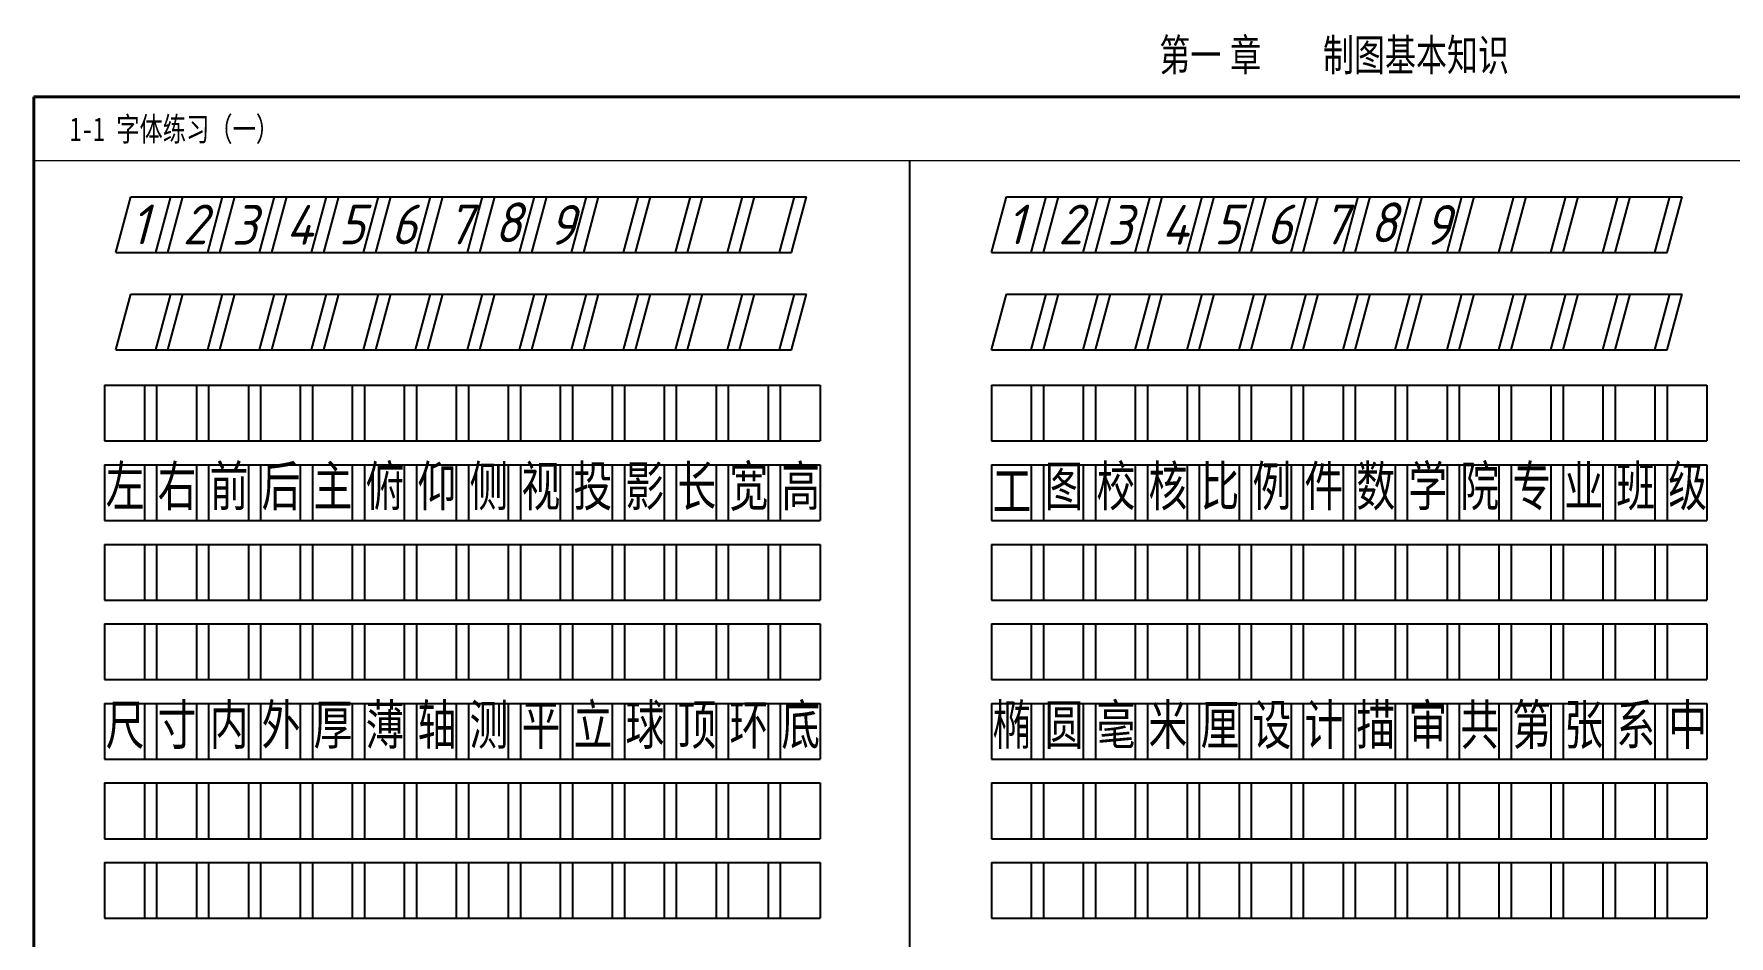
# Model space of a CAD drawing. Header units: millimetres. Extents: x 357 to 687, y 49 to 274.
# Drawn here: x 357.4 to 570.4, y 161 to 274.4 of the extents above; entities that cross this region are included whole.
import ezdxf

# ---------------------------------------------------------------- set-up
doc = ezdxf.new("R2010")
doc.units = ezdxf.units.MM
for name, color, linetype, lineweight in [('Layer1', 7, 'Continuous', 15), ('粗线', 7, 'Continuous', 40), ('细线', 7, 'Continuous', 15)]:
    doc.layers.add(name, color=color, linetype=linetype, lineweight=lineweight)
doc.styles.get("Standard").update_dxf_attribs({"font": 'SIMFANG.TTF', "width": 0.714, "height": 5})
doc.styles.add('数字', font='isoct.shx', dxfattribs={"oblique": 15, "height": 5})

msp = doc.modelspace()

# ---------------------------------------------------------------- linework, layer by layer
for p, q in [((467.38, 258.52), (467.38, 57.18)), ((367.68, 246.96), (369.56, 253.96)), ((369.56, 253.96), (454.45, 253.96)), ((372.68, 246.96), (374.56, 253.96)), ((374.21, 246.96), (376.09, 253.96)), ((379.21, 246.96), (381.09, 253.96)), ((380.74, 246.96), (382.62, 253.96)), ((385.74, 246.96), (387.62, 253.96)), ((387.27, 246.96), (389.15, 253.96)), ((392.27, 246.96), (394.15, 253.96)), ((393.8, 246.96), (395.68, 253.96)), ((398.8, 246.96), (400.68, 253.96)), ((400.33, 246.96), (402.21, 253.96)), ((405.33, 246.96), (407.21, 253.96)), ((406.86, 246.96), (408.74, 253.96)), ((411.86, 246.96), (413.74, 253.96)), ((413.39, 246.96), (415.27, 253.96)), ((418.39, 246.96), (420.27, 253.96)), ((419.92, 246.96), (421.8, 253.96)), ((424.92, 246.96), (426.8, 253.96)), ((426.45, 246.96), (428.33, 253.96)), ((431.45, 246.96), (433.33, 253.96)), ((432.98, 246.96), (434.86, 253.96)), ((437.98, 246.96), (439.86, 253.96)), ((439.51, 246.96), (441.39, 253.96)), ((444.51, 246.96), (446.39, 253.96)), ((446.04, 246.96), (447.92, 253.96)), ((451.04, 246.96), (452.92, 253.96)), ((452.57, 246.96), (454.45, 253.96)), ((477.68, 246.96), (479.56, 253.96)), ((479.56, 253.96), (564.45, 253.96)), ((482.68, 246.96), (484.56, 253.96)), ((484.21, 246.96), (486.09, 253.96)), ((489.21, 246.96), (491.09, 253.96)), ((490.74, 246.96), (492.62, 253.96)), ((495.74, 246.96), (497.62, 253.96)), ((497.27, 246.96), (499.15, 253.96)), ((502.27, 246.96), (504.15, 253.96)), ((503.8, 246.96), (505.68, 253.96)), ((508.8, 246.96), (510.68, 253.96)), ((510.33, 246.96), (512.21, 253.96)), ((515.33, 246.96), (517.21, 253.96)), ((516.86, 246.96), (518.74, 253.96)), ((521.86, 246.96), (523.74, 253.96)), ((523.39, 246.96), (525.27, 253.96)), ((528.39, 246.96), (530.27, 253.96)), ((529.92, 246.96), (531.8, 253.96)), ((534.92, 246.96), (536.8, 253.96)), ((536.45, 246.96), (538.33, 253.96)), ((541.45, 246.96), (543.33, 253.96)), ((542.98, 246.96), (544.86, 253.96)), ((547.98, 246.96), (549.86, 253.96)), ((549.51, 246.96), (551.39, 253.96)), ((554.51, 246.96), (556.39, 253.96)), ((556.04, 246.96), (557.92, 253.96)), ((561.04, 246.96), (562.92, 253.96)), ((562.57, 246.96), (564.45, 253.96)), ((367.68, 246.96), (452.57, 246.96)), ((477.68, 246.96), (562.57, 246.96)), ((367.68, 234.71), (369.56, 241.71)), ((369.56, 241.71), (454.45, 241.71)), ((372.68, 234.71), (374.56, 241.71)), ((374.21, 234.71), (376.09, 241.71)), ((379.21, 234.71), (381.09, 241.71)), ((380.74, 234.71), (382.62, 241.71)), ((385.74, 234.71), (387.62, 241.71)), ((387.27, 234.71), (389.15, 241.71)), ((392.27, 234.71), (394.15, 241.71)), ((393.8, 234.71), (395.68, 241.71)), ((398.8, 234.71), (400.68, 241.71)), ((400.33, 234.71), (402.21, 241.71)), ((405.33, 234.71), (407.21, 241.71)), ((406.86, 234.71), (408.74, 241.71)), ((411.86, 234.71), (413.74, 241.71)), ((413.39, 234.71), (415.27, 241.71)), ((418.39, 234.71), (420.27, 241.71)), ((419.92, 234.71), (421.8, 241.71)), ((424.92, 234.71), (426.8, 241.71)), ((426.45, 234.71), (428.33, 241.71)), ((431.45, 234.71), (433.33, 241.71)), ((432.98, 234.71), (434.86, 241.71)), ((437.98, 234.71), (439.86, 241.71)), ((439.51, 234.71), (441.39, 241.71)), ((444.51, 234.71), (446.39, 241.71)), ((446.04, 234.71), (447.92, 241.71)), ((451.04, 234.71), (452.92, 241.71)), ((452.57, 234.71), (454.45, 241.71)), ((477.68, 234.71), (479.56, 241.71)), ((479.56, 241.71), (564.45, 241.71)), ((482.68, 234.71), (484.56, 241.71)), ((484.21, 234.71), (486.09, 241.71)), ((489.21, 234.71), (491.09, 241.71)), ((490.74, 234.71), (492.62, 241.71)), ((495.74, 234.71), (497.62, 241.71)), ((497.27, 234.71), (499.15, 241.71)), ((502.27, 234.71), (504.15, 241.71)), ((503.8, 234.71), (505.68, 241.71)), ((508.8, 234.71), (510.68, 241.71)), ((510.33, 234.71), (512.21, 241.71)), ((515.33, 234.71), (517.21, 241.71)), ((516.86, 234.71), (518.74, 241.71)), ((521.86, 234.71), (523.74, 241.71)), ((523.39, 234.71), (525.27, 241.71)), ((528.39, 234.71), (530.27, 241.71)), ((529.92, 234.71), (531.8, 241.71)), ((534.92, 234.71), (536.8, 241.71)), ((536.45, 234.71), (538.33, 241.71)), ((541.45, 234.71), (543.33, 241.71)), ((542.98, 234.71), (544.86, 241.71)), ((547.98, 234.71), (549.86, 241.71)), ((549.51, 234.71), (551.39, 241.71)), ((554.51, 234.71), (556.39, 241.71)), ((556.04, 234.71), (557.92, 241.71)), ((561.04, 234.71), (562.92, 241.71)), ((562.57, 234.71), (564.45, 241.71)), ((367.68, 234.71), (452.57, 234.71)), ((477.68, 234.71), (562.57, 234.71)), ((366.26, 230.27), (456.15, 230.27)), ((366.26, 230.27), (366.26, 223.27)), ((366.26, 230.27), (366.26, 223.27)), ((371.26, 230.27), (371.26, 223.27)), ((372.79, 230.27), (372.79, 223.27)), ((377.79, 230.27), (377.79, 223.27)), ((379.32, 230.27), (379.32, 223.27)), ((384.32, 230.27), (384.32, 223.27)), ((385.85, 230.27), (385.85, 223.27)), ((390.85, 230.27), (390.85, 223.27)), ((392.38, 230.27), (392.38, 223.27)), ((397.38, 230.27), (397.38, 223.27)), ((398.91, 230.27), (398.91, 223.27)), ((403.91, 230.27), (403.91, 223.27)), ((405.44, 230.27), (405.44, 223.27)), ((410.44, 230.27), (410.44, 223.27)), ((411.97, 230.27), (411.97, 223.27)), ((416.97, 230.27), (416.97, 223.27)), ((418.5, 230.27), (418.5, 223.27)), ((423.5, 230.27), (423.5, 223.27)), ((425.03, 230.27), (425.03, 223.27)), ((430.03, 230.27), (430.03, 223.27)), ((431.56, 230.27), (431.56, 223.27)), ((436.56, 230.27), (436.56, 223.27)), ((438.09, 230.27), (438.09, 223.27)), ((443.09, 230.27), (443.09, 223.27)), ((444.62, 230.27), (444.62, 223.27)), ((449.62, 230.27), (449.62, 223.27)), ((451.15, 230.27), (451.15, 223.27)), ((456.15, 230.27), (456.15, 223.27)), ((477.68, 230.27), (567.57, 230.27)), ((477.68, 230.27), (477.68, 223.27)), ((477.68, 230.27), (477.68, 223.27)), ((482.68, 230.27), (482.68, 223.27)), ((484.21, 230.27), (484.21, 223.27)), ((489.21, 230.27), (489.21, 223.27)), ((490.74, 230.27), (490.74, 223.27)), ((495.74, 230.27), (495.74, 223.27)), ((497.27, 230.27), (497.27, 223.27)), ((502.27, 230.27), (502.27, 223.27)), ((503.8, 230.27), (503.8, 223.27)), ((508.8, 230.27), (508.8, 223.27)), ((510.33, 230.27), (510.33, 223.27)), ((515.33, 230.27), (515.33, 223.27)), ((516.86, 230.27), (516.86, 223.27)), ((521.86, 230.27), (521.86, 223.27)), ((523.39, 230.27), (523.39, 223.27)), ((528.39, 230.27), (528.39, 223.27)), ((529.92, 230.27), (529.92, 223.27)), ((534.92, 230.27), (534.92, 223.27)), ((536.45, 230.27), (536.45, 223.27)), ((541.45, 230.27), (541.45, 223.27)), ((542.98, 230.27), (542.98, 223.27)), ((547.98, 230.27), (547.98, 223.27)), ((549.51, 230.27), (549.51, 223.27)), ((554.51, 230.27), (554.51, 223.27)), ((556.04, 230.27), (556.04, 223.27)), ((561.04, 230.27), (561.04, 223.27)), ((562.57, 230.27), (562.57, 223.27)), ((567.57, 230.27), (567.57, 223.27)), ((366.26, 223.27), (456.15, 223.27)), ((477.68, 223.27), (567.57, 223.27)), ((366.26, 220.27), (456.15, 220.27)), ((366.26, 220.27), (366.26, 213.77)), ((366.26, 220.27), (366.26, 213.27)), ((371.26, 220.27), (371.26, 213.27)), ((372.79, 220.27), (372.79, 213.27)), ((377.79, 220.27), (377.79, 213.27)), ((379.32, 220.27), (379.32, 213.27)), ((384.32, 220.27), (384.32, 213.27)), ((385.85, 220.27), (385.85, 213.27)), ((390.85, 220.27), (390.85, 213.27)), ((392.38, 220.27), (392.38, 213.27)), ((397.38, 220.27), (397.38, 213.27)), ((398.91, 220.27), (398.91, 213.27)), ((403.91, 220.27), (403.91, 213.27)), ((405.44, 220.27), (405.44, 213.27)), ((410.44, 220.27), (410.44, 213.27)), ((411.97, 220.27), (411.97, 213.27)), ((416.97, 220.27), (416.97, 213.27)), ((418.5, 220.27), (418.5, 213.27)), ((423.5, 220.27), (423.5, 213.27)), ((425.03, 220.27), (425.03, 213.27)), ((430.03, 220.27), (430.03, 213.27)), ((431.56, 220.27), (431.56, 213.27)), ((436.56, 220.27), (436.56, 213.27)), ((438.09, 220.27), (438.09, 213.27)), ((443.09, 220.27), (443.09, 213.27)), ((444.62, 220.27), (444.62, 213.27)), ((449.62, 220.27), (449.62, 213.27)), ((451.15, 220.27), (451.15, 213.27)), ((456.15, 220.27), (456.15, 213.27)), ((477.68, 220.27), (477.68, 213.77)), ((477.68, 220.27), (567.57, 220.27)), ((477.68, 220.27), (477.68, 213.27)), ((482.68, 220.27), (482.68, 213.27)), ((484.21, 220.27), (484.21, 213.27)), ((489.21, 220.27), (489.21, 213.27)), ((490.74, 220.27), (490.74, 213.27)), ((495.74, 220.27), (495.74, 213.27)), ((497.27, 220.27), (497.27, 213.27)), ((502.27, 220.27), (502.27, 213.27)), ((503.8, 220.27), (503.8, 213.27)), ((508.8, 220.27), (508.8, 213.27)), ((510.33, 220.27), (510.33, 213.27)), ((515.33, 220.27), (515.33, 213.27)), ((516.86, 220.27), (516.86, 213.27)), ((521.86, 220.27), (521.86, 213.27)), ((523.39, 220.27), (523.39, 213.27)), ((528.39, 220.27), (528.39, 213.27)), ((529.92, 220.27), (529.92, 213.27)), ((534.92, 220.27), (534.92, 213.27)), ((536.45, 220.27), (536.45, 213.27)), ((541.45, 220.27), (541.45, 213.27)), ((542.98, 220.27), (542.98, 213.27)), ((547.98, 220.27), (547.98, 213.27)), ((549.51, 220.27), (549.51, 213.27)), ((554.51, 220.27), (554.51, 213.27)), ((556.04, 220.27), (556.04, 213.27)), ((561.04, 220.27), (561.04, 213.27)), ((562.57, 220.27), (562.57, 213.27)), ((567.57, 220.27), (567.57, 213.27)), ((366.26, 213.27), (456.15, 213.27)), ((477.68, 213.27), (567.57, 213.27)), ((366.26, 210.27), (456.15, 210.27)), ((366.26, 210.27), (366.26, 204.27)), ((366.26, 210.27), (366.26, 203.27)), ((371.26, 210.27), (371.26, 203.27)), ((372.79, 210.27), (372.79, 203.27)), ((377.79, 210.27), (377.79, 203.27)), ((379.32, 210.27), (379.32, 203.27)), ((384.32, 210.27), (384.32, 203.27)), ((385.85, 210.27), (385.85, 203.27)), ((390.85, 210.27), (390.85, 203.27)), ((392.38, 210.27), (392.38, 203.27)), ((397.38, 210.27), (397.38, 203.27)), ((398.91, 210.27), (398.91, 203.27)), ((403.91, 210.27), (403.91, 203.27)), ((405.44, 210.27), (405.44, 203.27)), ((410.44, 210.27), (410.44, 203.27)), ((411.97, 210.27), (411.97, 203.27)), ((416.97, 210.27), (416.97, 203.27)), ((418.5, 210.27), (418.5, 203.27)), ((423.5, 210.27), (423.5, 203.27)), ((425.03, 210.27), (425.03, 203.27)), ((430.03, 210.27), (430.03, 203.27)), ((431.56, 210.27), (431.56, 203.27)), ((436.56, 210.27), (436.56, 203.27)), ((438.09, 210.27), (438.09, 203.27)), ((443.09, 210.27), (443.09, 203.27)), ((444.62, 210.27), (444.62, 203.27)), ((449.62, 210.27), (449.62, 203.27)), ((451.15, 210.27), (451.15, 203.27)), ((456.15, 210.27), (456.15, 203.27)), ((477.68, 210.27), (477.68, 204.27)), ((477.68, 210.27), (567.57, 210.27)), ((477.68, 210.27), (477.68, 203.27)), ((482.68, 210.27), (482.68, 203.27)), ((484.21, 210.27), (484.21, 203.27)), ((489.21, 210.27), (489.21, 203.27)), ((490.74, 210.27), (490.74, 203.27)), ((495.74, 210.27), (495.74, 203.27)), ((497.27, 210.27), (497.27, 203.27)), ((502.27, 210.27), (502.27, 203.27)), ((503.8, 210.27), (503.8, 203.27)), ((508.8, 210.27), (508.8, 203.27)), ((510.33, 210.27), (510.33, 203.27)), ((515.33, 210.27), (515.33, 203.27)), ((516.86, 210.27), (516.86, 203.27)), ((521.86, 210.27), (521.86, 203.27)), ((523.39, 210.27), (523.39, 203.27)), ((528.39, 210.27), (528.39, 203.27)), ((529.92, 210.27), (529.92, 203.27)), ((534.92, 210.27), (534.92, 203.27)), ((536.45, 210.27), (536.45, 203.27)), ((541.45, 210.27), (541.45, 203.27)), ((542.98, 210.27), (542.98, 203.27)), ((547.98, 210.27), (547.98, 203.27)), ((549.51, 210.27), (549.51, 203.27)), ((554.51, 210.27), (554.51, 203.27)), ((556.04, 210.27), (556.04, 203.27)), ((561.04, 210.27), (561.04, 203.27)), ((562.57, 210.27), (562.57, 203.27)), ((567.57, 210.27), (567.57, 203.27)), ((366.26, 203.27), (456.15, 203.27)), ((477.68, 203.27), (567.57, 203.27)), ((366.26, 200.27), (456.15, 200.27)), ((366.26, 200.27), (366.26, 194.77)), ((366.26, 200.27), (366.26, 193.27)), ((371.26, 200.27), (371.26, 193.27)), ((372.79, 200.27), (372.79, 193.27)), ((377.79, 200.27), (377.79, 193.27)), ((379.32, 200.27), (379.32, 193.27)), ((384.32, 200.27), (384.32, 193.27)), ((385.85, 200.27), (385.85, 193.27)), ((390.85, 200.27), (390.85, 193.27)), ((392.38, 200.27), (392.38, 193.27)), ((397.38, 200.27), (397.38, 193.27)), ((398.91, 200.27), (398.91, 193.27)), ((403.91, 200.27), (403.91, 193.27)), ((405.44, 200.27), (405.44, 193.27)), ((410.44, 200.27), (410.44, 193.27)), ((411.97, 200.27), (411.97, 193.27)), ((416.97, 200.27), (416.97, 193.27)), ((418.5, 200.27), (418.5, 193.27)), ((423.5, 200.27), (423.5, 193.27)), ((425.03, 200.27), (425.03, 193.27)), ((430.03, 200.27), (430.03, 193.27)), ((431.56, 200.27), (431.56, 193.27)), ((436.56, 200.27), (436.56, 193.27)), ((438.09, 200.27), (438.09, 193.27)), ((443.09, 200.27), (443.09, 193.27)), ((444.62, 200.27), (444.62, 193.27)), ((449.62, 200.27), (449.62, 193.27)), ((451.15, 200.27), (451.15, 193.27)), ((456.15, 200.27), (456.15, 193.27)), ((477.68, 200.27), (477.68, 194.77)), ((477.68, 200.27), (567.57, 200.27)), ((477.68, 200.27), (477.68, 193.27)), ((482.68, 200.27), (482.68, 193.27)), ((484.21, 200.27), (484.21, 193.27)), ((489.21, 200.27), (489.21, 193.27)), ((490.74, 200.27), (490.74, 193.27)), ((495.74, 200.27), (495.74, 193.27)), ((497.27, 200.27), (497.27, 193.27)), ((502.27, 200.27), (502.27, 193.27)), ((503.8, 200.27), (503.8, 193.27)), ((508.8, 200.27), (508.8, 193.27)), ((510.33, 200.27), (510.33, 193.27)), ((515.33, 200.27), (515.33, 193.27)), ((516.86, 200.27), (516.86, 193.27)), ((521.86, 200.27), (521.86, 193.27)), ((523.39, 200.27), (523.39, 193.27)), ((528.39, 200.27), (528.39, 193.27)), ((529.92, 200.27), (529.92, 193.27)), ((534.92, 200.27), (534.92, 193.27)), ((536.45, 200.27), (536.45, 193.27)), ((541.45, 200.27), (541.45, 193.27)), ((542.98, 200.27), (542.98, 193.27)), ((547.98, 200.27), (547.98, 193.27)), ((549.51, 200.27), (549.51, 193.27)), ((554.51, 200.27), (554.51, 193.27)), ((556.04, 200.27), (556.04, 193.27)), ((561.04, 200.27), (561.04, 193.27)), ((562.57, 200.27), (562.57, 193.27)), ((567.57, 200.27), (567.57, 193.27)), ((366.26, 193.27), (456.15, 193.27)), ((477.68, 193.27), (567.57, 193.27)), ((366.26, 190.27), (456.15, 190.27)), ((366.26, 190.27), (366.26, 183.27)), ((366.26, 190.27), (366.26, 183.77)), ((371.26, 190.27), (371.26, 183.27)), ((372.79, 190.27), (372.79, 183.27)), ((377.79, 190.27), (377.79, 183.27)), ((379.32, 190.27), (379.32, 183.27)), ((384.32, 190.27), (384.32, 183.27)), ((385.85, 190.27), (385.85, 183.27)), ((390.85, 190.27), (390.85, 183.27)), ((392.38, 190.27), (392.38, 183.27)), ((397.38, 190.27), (397.38, 183.27)), ((398.91, 190.27), (398.91, 183.27)), ((403.91, 190.27), (403.91, 183.27)), ((405.44, 190.27), (405.44, 183.27)), ((410.44, 190.27), (410.44, 183.27)), ((411.97, 190.27), (411.97, 183.27)), ((416.97, 190.27), (416.97, 183.27)), ((418.5, 190.27), (418.5, 183.27)), ((423.5, 190.27), (423.5, 183.27)), ((425.03, 190.27), (425.03, 183.27)), ((430.03, 190.27), (430.03, 183.27)), ((431.56, 190.27), (431.56, 183.27)), ((436.56, 190.27), (436.56, 183.27)), ((438.09, 190.27), (438.09, 183.27)), ((443.09, 190.27), (443.09, 183.27)), ((444.62, 190.27), (444.62, 183.27)), ((449.62, 190.27), (449.62, 183.27)), ((451.15, 190.27), (451.15, 183.27)), ((456.15, 190.27), (456.15, 183.27)), ((477.68, 190.27), (567.57, 190.27)), ((477.68, 190.27), (477.68, 183.77)), ((477.68, 190.27), (477.68, 183.27)), ((482.68, 190.27), (482.68, 183.27)), ((484.21, 190.27), (484.21, 183.27)), ((489.21, 190.27), (489.21, 183.27)), ((490.74, 190.27), (490.74, 183.27)), ((495.74, 190.27), (495.74, 183.27)), ((497.27, 190.27), (497.27, 183.27)), ((502.27, 190.27), (502.27, 183.27)), ((503.8, 190.27), (503.8, 183.27)), ((508.8, 190.27), (508.8, 183.27)), ((510.33, 190.27), (510.33, 183.27)), ((515.33, 190.27), (515.33, 183.27)), ((516.86, 190.27), (516.86, 183.27)), ((521.86, 190.27), (521.86, 183.27)), ((523.39, 190.27), (523.39, 183.27)), ((528.39, 190.27), (528.39, 183.27)), ((529.92, 190.27), (529.92, 183.27)), ((534.92, 190.27), (534.92, 183.27)), ((536.45, 190.27), (536.45, 183.27)), ((541.45, 190.27), (541.45, 183.27)), ((542.98, 190.27), (542.98, 183.27)), ((547.98, 190.27), (547.98, 183.27)), ((549.51, 190.27), (549.51, 183.27)), ((554.51, 190.27), (554.51, 183.27)), ((556.04, 190.27), (556.04, 183.27)), ((561.04, 190.27), (561.04, 183.27)), ((562.57, 190.27), (562.57, 183.27)), ((567.57, 190.27), (567.57, 183.27)), ((366.26, 183.27), (456.15, 183.27)), ((477.68, 183.27), (567.57, 183.27)), ((366.26, 180.27), (456.15, 180.27)), ((366.26, 180.27), (366.26, 175.77)), ((366.26, 180.27), (366.26, 173.27)), ((371.26, 180.27), (371.26, 173.27)), ((372.79, 180.27), (372.79, 173.27)), ((377.79, 180.27), (377.79, 173.27)), ((379.32, 180.27), (379.32, 173.27)), ((384.32, 180.27), (384.32, 173.27)), ((385.85, 180.27), (385.85, 173.27)), ((390.85, 180.27), (390.85, 173.27)), ((392.38, 180.27), (392.38, 173.27)), ((397.38, 180.27), (397.38, 173.27)), ((398.91, 180.27), (398.91, 173.27)), ((403.91, 180.27), (403.91, 173.27)), ((405.44, 180.27), (405.44, 173.27)), ((410.44, 180.27), (410.44, 173.27)), ((411.97, 180.27), (411.97, 173.27)), ((416.97, 180.27), (416.97, 173.27)), ((418.5, 180.27), (418.5, 173.27)), ((423.5, 180.27), (423.5, 173.27)), ((425.03, 180.27), (425.03, 173.27)), ((430.03, 180.27), (430.03, 173.27)), ((431.56, 180.27), (431.56, 173.27)), ((436.56, 180.27), (436.56, 173.27)), ((438.09, 180.27), (438.09, 173.27)), ((443.09, 180.27), (443.09, 173.27)), ((444.62, 180.27), (444.62, 173.27)), ((449.62, 180.27), (449.62, 173.27)), ((451.15, 180.27), (451.15, 173.27)), ((456.15, 180.27), (456.15, 173.27)), ((477.68, 180.27), (477.68, 175.77)), ((477.68, 180.27), (567.57, 180.27)), ((477.68, 180.27), (477.68, 173.27)), ((482.68, 180.27), (482.68, 173.27)), ((484.21, 180.27), (484.21, 173.27)), ((489.21, 180.27), (489.21, 173.27)), ((490.74, 180.27), (490.74, 173.27)), ((495.74, 180.27), (495.74, 173.27)), ((497.27, 180.27), (497.27, 173.27)), ((502.27, 180.27), (502.27, 173.27)), ((503.8, 180.27), (503.8, 173.27)), ((508.8, 180.27), (508.8, 173.27)), ((510.33, 180.27), (510.33, 173.27)), ((515.33, 180.27), (515.33, 173.27)), ((516.86, 180.27), (516.86, 173.27)), ((521.86, 180.27), (521.86, 173.27)), ((523.39, 180.27), (523.39, 173.27)), ((528.39, 180.27), (528.39, 173.27)), ((529.92, 180.27), (529.92, 173.27)), ((534.92, 180.27), (534.92, 173.27)), ((536.45, 180.27), (536.45, 173.27)), ((541.45, 180.27), (541.45, 173.27)), ((542.98, 180.27), (542.98, 173.27)), ((547.98, 180.27), (547.98, 173.27)), ((549.51, 180.27), (549.51, 173.27)), ((554.51, 180.27), (554.51, 173.27)), ((556.04, 180.27), (556.04, 173.27)), ((561.04, 180.27), (561.04, 173.27)), ((562.57, 180.27), (562.57, 173.27)), ((567.57, 180.27), (567.57, 173.27)), ((366.26, 173.27), (456.15, 173.27)), ((477.68, 173.27), (567.57, 173.27)), ((366.26, 170.27), (456.15, 170.27)), ((366.26, 170.27), (366.26, 163.27)), ((366.26, 170.27), (366.26, 166.27)), ((371.26, 170.27), (371.26, 163.27)), ((372.79, 170.27), (372.79, 163.27)), ((377.79, 170.27), (377.79, 163.27)), ((379.32, 170.27), (379.32, 163.27)), ((384.32, 170.27), (384.32, 163.27)), ((385.85, 170.27), (385.85, 163.27)), ((390.85, 170.27), (390.85, 163.27)), ((392.38, 170.27), (392.38, 163.27)), ((397.38, 170.27), (397.38, 163.27)), ((398.91, 170.27), (398.91, 163.27)), ((403.91, 170.27), (403.91, 163.27)), ((405.44, 170.27), (405.44, 163.27)), ((410.44, 170.27), (410.44, 163.27)), ((411.97, 170.27), (411.97, 163.27)), ((416.97, 170.27), (416.97, 163.27)), ((418.5, 170.27), (418.5, 163.27)), ((423.5, 170.27), (423.5, 163.27)), ((425.03, 170.27), (425.03, 163.27)), ((430.03, 170.27), (430.03, 163.27)), ((431.56, 170.27), (431.56, 163.27)), ((436.56, 170.27), (436.56, 163.27)), ((438.09, 170.27), (438.09, 163.27)), ((443.09, 170.27), (443.09, 163.27)), ((444.62, 170.27), (444.62, 163.27)), ((449.62, 170.27), (449.62, 163.27)), ((451.15, 170.27), (451.15, 163.27)), ((456.15, 170.27), (456.15, 163.27)), ((477.68, 170.27), (477.68, 166.27)), ((477.68, 170.27), (567.57, 170.27)), ((477.68, 170.27), (477.68, 163.27)), ((482.68, 170.27), (482.68, 163.27)), ((484.21, 170.27), (484.21, 163.27)), ((489.21, 170.27), (489.21, 163.27)), ((490.74, 170.27), (490.74, 163.27)), ((495.74, 170.27), (495.74, 163.27)), ((497.27, 170.27), (497.27, 163.27)), ((502.27, 170.27), (502.27, 163.27)), ((503.8, 170.27), (503.8, 163.27)), ((508.8, 170.27), (508.8, 163.27)), ((510.33, 170.27), (510.33, 163.27)), ((515.33, 170.27), (515.33, 163.27)), ((516.86, 170.27), (516.86, 163.27)), ((521.86, 170.27), (521.86, 163.27)), ((523.39, 170.27), (523.39, 163.27)), ((528.39, 170.27), (528.39, 163.27)), ((529.92, 170.27), (529.92, 163.27)), ((534.92, 170.27), (534.92, 163.27)), ((536.45, 170.27), (536.45, 163.27)), ((541.45, 170.27), (541.45, 163.27)), ((542.98, 170.27), (542.98, 163.27)), ((547.98, 170.27), (547.98, 163.27)), ((549.51, 170.27), (549.51, 163.27)), ((554.51, 170.27), (554.51, 163.27)), ((556.04, 170.27), (556.04, 163.27)), ((561.04, 170.27), (561.04, 163.27)), ((562.57, 170.27), (562.57, 163.27)), ((567.57, 170.27), (567.57, 163.27)), ((366.26, 163.27), (456.15, 163.27)), ((477.68, 163.27), (567.57, 163.27))]:
    msp.add_line(p, q)
at = {"layer": '粗线'}
for p, q in [((687.38, 266.52), (357.38, 266.52)), ((357.38, 266.52), (357.38, 49.18))]:
    msp.add_line(p, q, dxfattribs=at)
at = {"layer": '细线'}
msp.add_line((357.38, 258.52), (687.38, 258.52), dxfattribs=at)
at = {"layer": '细线', "lineweight": 5}
for p, q in [((357.38, 258.52), (467.38, 258.52)), ((467.38, 258.52), (577.38, 258.52))]:
    msp.add_line(p, q, dxfattribs=at)

# ---------------------------------------------------------------- texts
at = {"layer": 'Layer1', "char_height": 5, "width": 3.1, "attachment_point": 1, "style": '数字'}
for s, insert in [('1', (369.54, 252.99)), ('2', (376.07, 252.99)), ('3', (382.23, 252.93)), ('4', (389.04, 252.93)), ('5', (395.66, 252.99)), ('6', (402.23, 252.99)), ('7', (409.28, 252.99)), ('8', (415.24, 253.24)), ('9', (422.05, 252.93)), ('1', (479.54, 252.99)), ('2', (486.07, 252.99)), ('3', (492.23, 252.93)), ('4', (499.04, 252.93)), ('5', (505.66, 252.99)), ('6', (512.23, 252.99)), ('7', (519.28, 252.99)), ('8', (525.24, 253.24)), ('9', (532.05, 252.93))]:
    msp.add_mtext(s, dxfattribs=dict(at, insert=insert))
at = {"layer": 'Layer1', "char_height": 5, "width": 3.1, "attachment_point": 1}
for s, insert in [('左', (366.4, 220.1)), ('右', (372.93, 220.1)), ('前', (379.46, 220.1)), ('后', (385.99, 220.1)), ('主', (392.52, 220.1)), ('俯', (399.05, 220.1)), ('仰', (405.58, 220.1)), ('侧', (412.11, 220.1)), ('视', (418.64, 220.1)), ('投', (425.17, 220.1)), ('影', (431.7, 220.1)), ('长', (438.23, 220.1)), ('宽', (444.76, 220.1)), ('高', (451.29, 220.1)), ('工', (477.83, 219.49)), ('图', (484.36, 220.1)), ('校', (490.89, 220.1)), ('核', (497.42, 220.1)), ('比', (503.95, 220.1)), ('例', (510.48, 220.1)), ('件', (517.01, 220.1)), ('数', (523.54, 220.1)), ('学', (530.07, 220.1)), ('院', (536.6, 220.1)), ('专', (543.13, 220.1)), ('业', (549.66, 220.1)), ('班', (556.19, 220.1)), ('级', (562.72, 220.1)), ('尺', (366.4, 190.1)), ('寸', (372.93, 190.1)), ('内', (379.46, 190.1)), ('外', (385.99, 190.1)), ('厚', (392.52, 190.1)), ('薄', (399.05, 190.1)), ('轴', (405.58, 190.1)), ('测', (412.11, 190.1)), ('平', (418.64, 190.1)), ('立', (425.17, 190.1)), ('球', (431.7, 190.1)), ('顶', (438.23, 190.1)), ('环', (444.76, 190.1)), ('底', (451.29, 190.1)), ('椭', (477.83, 190.1)), ('圆', (484.36, 190.1)), ('毫', (490.89, 190.1)), ('米', (497.42, 190.1)), ('厘', (503.95, 190.1)), ('设', (510.48, 190.1)), ('计', (517.01, 190.1)), ('描', (523.54, 190.1)), ('审', (530.07, 190.1)), ('共', (536.6, 190.1)), ('第', (543.13, 190.1)), ('张', (549.66, 190.1)), ('系', (556.19, 190.1)), ('中', (562.72, 190.1))]:
    msp.add_mtext(s, dxfattribs=dict(at, insert=insert))
at = {"layer": '粗线', "insert": (498.77, 273.78), "char_height": 4, "width": 80.6909, "attachment_point": 1}
msp.add_mtext('{\\fSimHei|b0|i0|c134|p2;第一\\fArial|b0|i0|c0|p32; \\fSimHei|b0|i0|c134|p2;章\\fSimHei|b0|i0|c0|p2;    \\fSimHei|b0|i0|c134|p2;制图基本知识}', dxfattribs=at)
at = {"layer": '细线', "lineweight": 5, "insert": (361.9, 263.97), "char_height": 3, "width": 110, "attachment_point": 1}
msp.add_mtext('{\\fSimHei|b0|i0|c134|p2;1-1 字体练习（一）}', dxfattribs=at)

doc.saveas('drawing.dxf')
